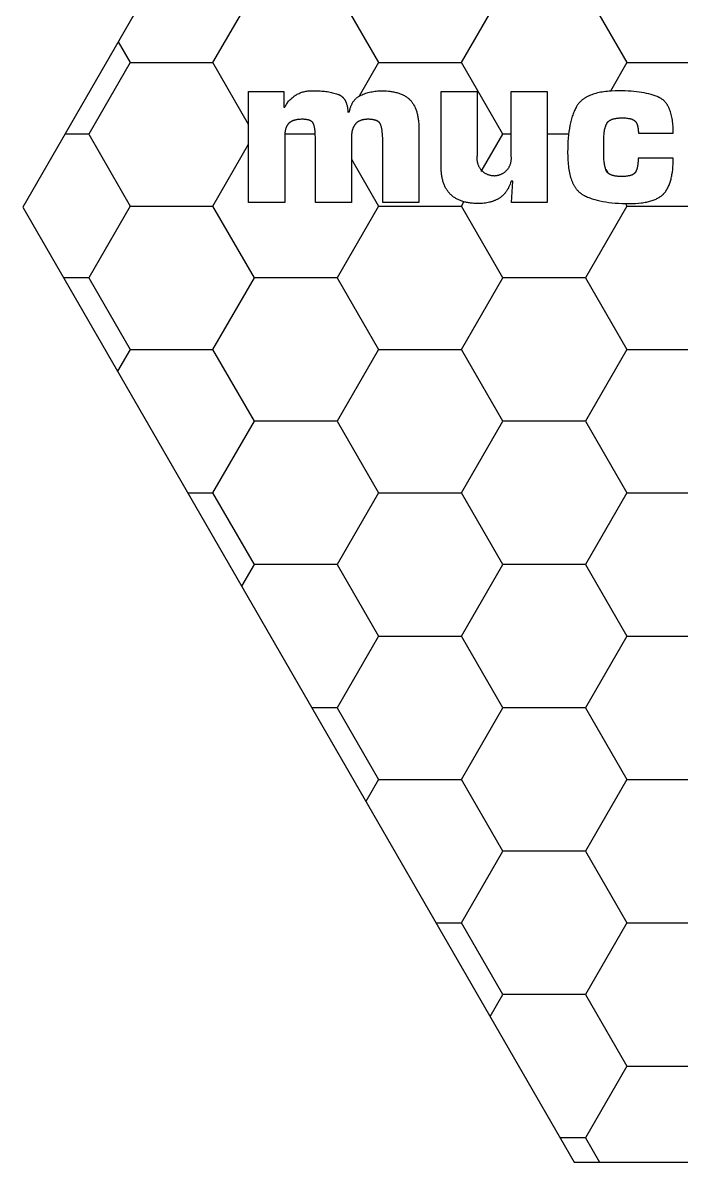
# Model space of a CAD drawing. Header units: millimetres. Extents: x 0 to 80, y 0 to 69.3.
# Drawn here: x 0 to 23.88, y 0 to 41.33 of the extents above; entities that cross this region are included whole.
import ezdxf

# ---------------------------------------------------------------- set-up
doc = ezdxf.new("R2010")
doc.units = ezdxf.units.MM
doc.header["$MEASUREMENT"] = 0
for name, color, linetype in [('CUT_PERIMETER', 1, 'CONTINUOUS'), ('HEX_BACKGROUND', 3, 'CONTINUOUS'), ('TEXT', 5, 'CONTINUOUS')]:
    doc.layers.add(name, color=color, linetype=linetype)

msp = doc.modelspace()

# ---------------------------------------------------------------- linework, layer by layer
at = {"layer": 'CUT_PERIMETER'}
for p, q in [((20, 69.282), (0, 34.641)), ((0, 34.641), (20, 0)), ((20, 0), (60, 0))]:
    msp.add_line(p, q, dxfattribs=at)
at = {"layer": 'HEX_BACKGROUND'}
for p, q in [((6.896, 39.88), (8.397, 42.48)), ((11.399, 42.48), (12.9, 39.88)), ((15.903, 39.88), (17.404, 42.48)), ((20.406, 42.48), (21.907, 39.88)), ((3.459, 40.632), (3.894, 39.88)), ((3.894, 39.88), (2.393, 37.28)), ((3.894, 39.88), (6.896, 39.88)), ((8.19, 37.638), (6.896, 39.88)), ((12.9, 39.88), (12.2, 38.667)), ((12.9, 39.88), (15.903, 39.88)), ((17.404, 37.28), (15.903, 39.88)), ((21.907, 39.88), (21.311, 38.847)), ((21.907, 39.88), (24.164, 39.88)), ((2.393, 37.28), (1.523, 37.28)), ((2.393, 37.28), (3.894, 34.68)), ((10.607, 37.28), (9.502, 37.28)), ((16.622, 35.926), (17.404, 37.28)), ((17.709, 37.28), (17.404, 37.28)), ((19.791, 37.28), (19.017, 37.28)), ((6.896, 34.68), (8.19, 36.921)), ((11.917, 36.383), (12.9, 34.68)), ((21.139, 36.01), (21.212, 35.883)), ((15.903, 34.68), (15.992, 34.834)), ((21.854, 34.771), (21.907, 34.68)), ((3.894, 34.68), (2.393, 32.08)), ((3.894, 34.68), (6.896, 34.68)), ((8.397, 32.08), (6.896, 34.68)), ((12.9, 34.68), (11.399, 32.08)), ((12.9, 34.68), (15.903, 34.68)), ((17.404, 32.08), (15.903, 34.68)), ((21.907, 34.68), (20.406, 32.08)), ((21.907, 34.68), (24.909, 34.68)), ((2.393, 32.08), (1.479, 32.08)), ((2.393, 32.08), (3.894, 29.48)), ((6.896, 29.48), (8.397, 32.08)), ((11.399, 32.08), (8.397, 32.08)), ((11.399, 32.08), (12.9, 29.48)), ((15.903, 29.48), (17.404, 32.08)), ((20.406, 32.08), (17.404, 32.08)), ((20.406, 32.08), (21.907, 29.48)), ((3.894, 29.48), (3.437, 28.688)), ((3.894, 29.48), (6.896, 29.48)), ((8.397, 26.88), (6.896, 29.48)), ((12.9, 29.48), (11.399, 26.88)), ((12.9, 29.48), (15.903, 29.48)), ((17.404, 26.88), (15.903, 29.48)), ((21.907, 29.48), (20.406, 26.88)), ((21.907, 29.48), (24.909, 29.48)), ((6.896, 24.28), (8.397, 26.88)), ((11.399, 26.88), (8.397, 26.88)), ((11.399, 26.88), (12.9, 24.28)), ((15.903, 24.28), (17.404, 26.88)), ((20.406, 26.88), (17.404, 26.88)), ((20.406, 26.88), (21.907, 24.28)), ((5.982, 24.28), (6.896, 24.28)), ((8.397, 21.68), (6.896, 24.28)), ((12.9, 24.28), (11.399, 21.68)), ((12.9, 24.28), (15.903, 24.28)), ((17.404, 21.68), (15.903, 24.28)), ((21.907, 24.28), (20.406, 21.68)), ((21.907, 24.28), (24.909, 24.28)), ((7.94, 20.888), (8.397, 21.68)), ((11.399, 21.68), (8.397, 21.68)), ((11.399, 21.68), (12.9, 19.08)), ((15.903, 19.08), (17.404, 21.68)), ((20.406, 21.68), (17.404, 21.68)), ((20.406, 21.68), (21.907, 19.08)), ((12.9, 19.08), (11.399, 16.48)), ((12.9, 19.08), (15.903, 19.08)), ((17.404, 16.48), (15.903, 19.08)), ((21.907, 19.08), (20.406, 16.48)), ((21.907, 19.08), (24.909, 19.08)), ((11.399, 16.48), (10.485, 16.48)), ((11.399, 16.48), (12.9, 13.88)), ((15.903, 13.88), (17.404, 16.48)), ((20.406, 16.48), (17.404, 16.48)), ((20.406, 16.48), (21.907, 13.88)), ((12.9, 13.88), (12.443, 13.088)), ((12.9, 13.88), (15.903, 13.88)), ((17.404, 11.28), (15.903, 13.88)), ((21.907, 13.88), (20.406, 11.28)), ((21.907, 13.88), (24.909, 13.88)), ((15.903, 8.68), (17.404, 11.28)), ((20.406, 11.28), (17.404, 11.28)), ((20.406, 11.28), (21.907, 8.68)), ((14.989, 8.68), (15.903, 8.68)), ((17.404, 6.08), (15.903, 8.68)), ((21.907, 8.68), (20.406, 6.08)), ((21.907, 8.68), (24.909, 8.68)), ((16.947, 5.288), (17.404, 6.08)), ((20.406, 6.08), (17.404, 6.08)), ((20.406, 6.08), (21.907, 3.48)), ((21.907, 3.48), (20.406, 0.88)), ((21.907, 3.48), (24.909, 3.48)), ((20.406, 0.88), (19.492, 0.88)), ((20.406, 0.88), (20.914, 0))]:
    msp.add_line(p, q, dxfattribs=at)
at = {"layer": 'TEXT'}
for p, q in [((10.265, 38.842), (10.302, 38.848)), ((10.302, 38.848), (10.338, 38.853)), ((10.338, 38.853), (10.375, 38.857)), ((10.375, 38.857), (10.412, 38.859)), ((10.412, 38.859), (10.449, 38.86)), ((10.449, 38.86), (10.486, 38.859)), ((10.486, 38.859), (10.523, 38.858)), ((10.523, 38.858), (10.574, 38.858)), ((10.574, 38.858), (10.626, 38.858)), ((10.626, 38.858), (10.68, 38.857)), ((10.68, 38.857), (10.734, 38.856)), ((10.734, 38.856), (10.787, 38.854)), ((10.787, 38.854), (10.84, 38.85)), ((10.84, 38.85), (10.892, 38.846)), ((10.892, 38.846), (10.943, 38.841)), ((12.763, 38.842), (12.811, 38.848)), ((12.811, 38.848), (12.86, 38.852)), ((12.86, 38.852), (12.91, 38.855)), ((12.91, 38.855), (12.96, 38.857)), ((12.96, 38.857), (13.01, 38.858)), ((13.01, 38.858), (13.099, 38.856)), ((13.099, 38.856), (13.184, 38.853)), ((13.184, 38.853), (13.267, 38.846)), ((13.267, 38.846), (13.307, 38.842)), ((21.335, 38.849), (21.267, 38.844)), ((21.477, 38.856), (21.335, 38.849)), ((21.625, 38.858), (21.477, 38.856)), ((21.849, 38.854), (21.625, 38.858)), ((21.956, 38.849), (21.849, 38.854)), ((22.06, 38.843), (21.956, 38.849)), ((8.19, 38.832), (9.464, 38.832)), ((8.19, 34.813), (8.19, 38.832)), ((9.464, 38.832), (9.464, 38.264)), ((9.594, 38.421), (9.616, 38.451)), ((9.616, 38.451), (9.64, 38.479)), ((9.64, 38.479), (9.664, 38.507)), ((9.664, 38.507), (9.689, 38.534)), ((9.689, 38.534), (9.715, 38.56)), ((9.715, 38.56), (9.742, 38.585)), ((9.742, 38.585), (9.77, 38.609)), ((9.77, 38.609), (9.799, 38.633)), ((9.799, 38.633), (9.828, 38.655)), ((9.828, 38.655), (9.858, 38.676)), ((9.858, 38.676), (9.889, 38.696)), ((9.889, 38.696), (9.921, 38.715)), ((9.921, 38.715), (9.953, 38.733)), ((9.953, 38.733), (9.986, 38.75)), ((9.986, 38.75), (10.019, 38.766)), ((10.019, 38.766), (10.053, 38.78)), ((10.053, 38.78), (10.088, 38.794)), ((10.088, 38.794), (10.122, 38.806)), ((10.122, 38.806), (10.158, 38.817)), ((10.158, 38.817), (10.193, 38.826)), ((10.193, 38.826), (10.229, 38.835)), ((10.229, 38.835), (10.265, 38.842)), ((10.943, 38.841), (10.993, 38.835)), ((10.993, 38.835), (11.043, 38.828)), ((11.043, 38.828), (11.092, 38.82)), ((11.092, 38.82), (11.141, 38.811)), ((11.141, 38.811), (11.189, 38.801)), ((11.189, 38.801), (11.236, 38.79)), ((11.236, 38.79), (11.282, 38.778)), ((11.282, 38.778), (11.328, 38.766)), ((11.328, 38.766), (11.373, 38.752)), ((11.373, 38.752), (11.418, 38.737)), ((11.418, 38.737), (11.429, 38.733)), ((11.429, 38.733), (11.439, 38.729)), ((11.439, 38.729), (11.45, 38.725)), ((11.45, 38.725), (11.46, 38.721)), ((11.46, 38.721), (11.471, 38.716)), ((11.471, 38.716), (11.481, 38.711)), ((11.481, 38.711), (11.491, 38.706)), ((11.491, 38.706), (11.501, 38.701)), ((11.501, 38.701), (11.51, 38.695)), ((11.51, 38.695), (11.52, 38.69)), ((11.52, 38.69), (11.529, 38.684)), ((11.529, 38.684), (11.538, 38.678)), ((11.538, 38.678), (11.547, 38.671)), ((11.547, 38.671), (11.556, 38.665)), ((11.556, 38.665), (11.565, 38.658)), ((11.565, 38.658), (11.573, 38.651)), ((11.573, 38.651), (11.581, 38.644)), ((11.581, 38.644), (11.59, 38.637)), ((11.59, 38.637), (11.598, 38.629)), ((11.598, 38.629), (11.605, 38.622)), ((11.605, 38.622), (11.613, 38.614)), ((11.613, 38.614), (11.621, 38.606)), ((11.621, 38.606), (11.628, 38.597)), ((11.628, 38.597), (11.635, 38.589)), ((11.635, 38.589), (11.642, 38.58)), ((11.642, 38.58), (11.649, 38.571)), ((11.649, 38.571), (11.656, 38.562)), ((11.656, 38.562), (11.662, 38.553)), ((11.662, 38.553), (11.668, 38.543)), ((11.668, 38.543), (11.675, 38.534)), ((11.675, 38.534), (11.681, 38.524)), ((11.681, 38.524), (11.687, 38.514)), ((11.687, 38.514), (11.692, 38.503)), ((11.692, 38.503), (11.698, 38.493)), ((11.698, 38.493), (11.703, 38.482)), ((11.703, 38.482), (11.708, 38.471)), ((11.708, 38.471), (11.713, 38.46)), ((11.713, 38.46), (11.718, 38.449)), ((11.718, 38.449), (11.723, 38.437)), ((11.723, 38.437), (11.728, 38.425)), ((11.961, 38.428), (11.973, 38.448)), ((11.973, 38.448), (11.986, 38.467)), ((11.986, 38.467), (11.999, 38.486)), ((11.999, 38.486), (12.013, 38.504)), ((12.013, 38.504), (12.027, 38.522)), ((12.027, 38.522), (12.042, 38.539)), ((12.042, 38.539), (12.057, 38.555)), ((12.057, 38.555), (12.073, 38.571)), ((12.073, 38.571), (12.089, 38.586)), ((12.089, 38.586), (12.106, 38.601)), ((12.106, 38.601), (12.124, 38.615)), ((12.124, 38.615), (12.142, 38.629)), ((12.142, 38.629), (12.16, 38.642)), ((12.16, 38.642), (12.179, 38.654)), ((12.179, 38.654), (12.199, 38.666)), ((12.199, 38.666), (12.219, 38.678)), ((12.219, 38.678), (12.24, 38.688)), ((12.24, 38.688), (12.261, 38.699)), ((12.261, 38.699), (12.304, 38.718)), ((12.304, 38.718), (12.348, 38.736)), ((12.348, 38.736), (12.392, 38.753)), ((12.392, 38.753), (12.437, 38.768)), ((12.437, 38.768), (12.482, 38.783)), ((12.482, 38.783), (12.528, 38.796)), ((12.528, 38.796), (12.574, 38.807)), ((12.574, 38.807), (12.62, 38.818)), ((12.62, 38.818), (12.667, 38.827)), ((12.667, 38.827), (12.715, 38.835)), ((12.715, 38.835), (12.763, 38.842)), ((13.307, 38.842), (13.346, 38.837)), ((13.346, 38.837), (13.384, 38.831)), ((13.384, 38.831), (13.422, 38.825)), ((13.422, 38.825), (13.459, 38.818)), ((13.459, 38.818), (13.495, 38.811)), ((13.495, 38.811), (13.53, 38.802)), ((13.53, 38.802), (13.564, 38.794)), ((13.564, 38.794), (13.598, 38.784)), ((13.598, 38.784), (13.631, 38.774)), ((13.631, 38.774), (13.663, 38.763)), ((13.663, 38.763), (13.694, 38.752)), ((13.694, 38.752), (13.724, 38.739)), ((13.724, 38.739), (13.754, 38.727)), ((13.754, 38.727), (13.783, 38.713)), ((13.783, 38.713), (13.811, 38.699)), ((13.811, 38.699), (13.838, 38.684)), ((13.838, 38.684), (13.864, 38.669)), ((13.864, 38.669), (13.89, 38.653)), ((13.89, 38.653), (13.915, 38.636)), ((13.915, 38.636), (13.939, 38.619)), ((13.939, 38.619), (13.962, 38.601)), ((13.962, 38.601), (13.984, 38.582)), ((13.984, 38.582), (13.995, 38.573)), ((13.995, 38.573), (14.006, 38.563)), ((14.006, 38.563), (14.017, 38.553)), ((14.017, 38.553), (14.027, 38.543)), ((14.027, 38.543), (14.037, 38.533)), ((14.037, 38.533), (14.047, 38.522)), ((14.047, 38.522), (14.066, 38.501)), ((14.066, 38.501), (14.085, 38.479)), ((14.085, 38.479), (14.103, 38.456)), ((14.103, 38.456), (14.121, 38.433)), ((14.121, 38.433), (14.137, 38.408)), ((15.17, 36.104), (15.17, 38.832)), ((15.17, 38.832), (16.478, 38.832)), ((16.478, 38.832), (16.478, 36.534)), ((17.709, 36.723), (17.709, 38.832)), ((17.709, 38.832), (19.017, 38.832)), ((19.017, 38.832), (19.017, 34.813)), ((20.194, 38.441), (20.18, 38.426)), ((20.208, 38.456), (20.194, 38.441)), ((20.223, 38.471), (20.208, 38.456)), ((20.238, 38.486), (20.223, 38.471)), ((20.254, 38.5), (20.238, 38.486)), ((20.27, 38.514), (20.254, 38.5)), ((20.286, 38.527), (20.27, 38.514)), ((20.303, 38.541), (20.286, 38.527)), ((20.321, 38.554), (20.303, 38.541)), ((20.339, 38.567), (20.321, 38.554)), ((20.357, 38.579), (20.339, 38.567)), ((20.375, 38.591), (20.357, 38.579)), ((20.394, 38.603), (20.375, 38.591)), ((20.414, 38.615), (20.394, 38.603)), ((20.434, 38.626), (20.414, 38.615)), ((20.454, 38.638), (20.434, 38.626)), ((20.475, 38.648), (20.454, 38.638)), ((20.496, 38.659), (20.475, 38.648)), ((20.518, 38.669), (20.496, 38.659)), ((20.54, 38.679), (20.518, 38.669)), ((20.586, 38.699), (20.54, 38.679)), ((20.633, 38.717), (20.586, 38.699)), ((20.682, 38.734), (20.633, 38.717)), ((20.733, 38.75), (20.682, 38.734)), ((20.785, 38.765), (20.733, 38.75)), ((20.84, 38.779), (20.785, 38.765)), ((20.895, 38.791), (20.84, 38.779)), ((20.953, 38.803), (20.895, 38.791)), ((21.013, 38.813), (20.953, 38.803)), ((21.074, 38.823), (21.013, 38.813)), ((21.137, 38.831), (21.074, 38.823)), ((21.201, 38.838), (21.137, 38.831)), ((21.267, 38.844), (21.201, 38.838)), ((22.161, 38.835), (22.06, 38.843)), ((22.259, 38.824), (22.161, 38.835)), ((22.354, 38.812), (22.259, 38.824)), ((22.446, 38.799), (22.354, 38.812)), ((22.534, 38.783), (22.446, 38.799)), ((22.62, 38.765), (22.534, 38.783)), ((22.702, 38.746), (22.62, 38.765)), ((22.781, 38.725), (22.702, 38.746)), ((22.857, 38.702), (22.781, 38.725)), ((22.894, 38.689), (22.857, 38.702)), ((22.93, 38.677), (22.894, 38.689)), ((22.965, 38.663), (22.93, 38.677)), ((23, 38.65), (22.965, 38.663)), ((23.034, 38.636), (23, 38.65)), ((23.067, 38.621), (23.034, 38.636)), ((23.083, 38.613), (23.067, 38.621)), ((23.099, 38.605), (23.083, 38.613)), ((23.114, 38.597), (23.099, 38.605)), ((23.13, 38.588), (23.114, 38.597)), ((23.145, 38.579), (23.13, 38.588)), ((23.16, 38.569), (23.145, 38.579)), ((23.174, 38.559), (23.16, 38.569)), ((23.189, 38.549), (23.174, 38.559)), ((23.203, 38.538), (23.189, 38.549)), ((23.217, 38.527), (23.203, 38.538)), ((23.23, 38.515), (23.217, 38.527)), ((23.244, 38.503), (23.23, 38.515)), ((23.257, 38.491), (23.244, 38.503)), ((23.269, 38.478), (23.257, 38.491)), ((23.282, 38.465), (23.269, 38.478)), ((23.294, 38.451), (23.282, 38.465)), ((23.306, 38.437), (23.294, 38.451)), ((23.318, 38.422), (23.306, 38.437)), ((9.464, 38.264), (9.498, 38.264)), ((9.498, 38.264), (9.515, 38.297)), ((9.515, 38.297), (9.533, 38.329)), ((9.533, 38.329), (9.552, 38.36)), ((9.552, 38.36), (9.573, 38.391)), ((9.573, 38.391), (9.594, 38.421)), ((11.728, 38.425), (11.736, 38.401)), ((11.736, 38.401), (11.744, 38.376)), ((11.744, 38.376), (11.751, 38.351)), ((11.751, 38.351), (11.758, 38.324)), ((11.758, 38.324), (11.764, 38.297)), ((11.764, 38.297), (11.769, 38.269)), ((11.769, 38.269), (11.774, 38.24)), ((11.774, 38.24), (11.778, 38.21)), ((11.778, 38.21), (11.782, 38.18)), ((11.782, 38.18), (11.784, 38.148)), ((11.784, 38.148), (11.786, 38.116)), ((11.786, 38.116), (11.788, 38.083)), ((11.788, 38.083), (11.848, 38.092)), ((11.848, 38.092), (11.853, 38.119)), ((11.853, 38.119), (11.858, 38.147)), ((11.858, 38.147), (11.863, 38.173)), ((11.863, 38.173), (11.869, 38.199)), ((11.869, 38.199), (11.876, 38.225)), ((11.876, 38.225), (11.883, 38.249)), ((11.883, 38.249), (11.891, 38.274)), ((11.891, 38.274), (11.9, 38.298)), ((11.9, 38.298), (11.908, 38.321)), ((11.908, 38.321), (11.918, 38.343)), ((11.918, 38.343), (11.928, 38.365)), ((11.928, 38.365), (11.938, 38.387)), ((11.938, 38.387), (11.949, 38.408)), ((11.949, 38.408), (11.961, 38.428)), ((14.137, 38.408), (14.154, 38.384)), ((14.154, 38.384), (14.169, 38.358)), ((14.169, 38.358), (14.184, 38.332)), ((14.184, 38.332), (14.199, 38.305)), ((14.199, 38.305), (14.213, 38.277)), ((14.213, 38.277), (14.226, 38.249)), ((14.226, 38.249), (14.238, 38.22)), ((14.238, 38.22), (14.25, 38.19)), ((14.25, 38.19), (14.262, 38.159)), ((14.262, 38.159), (14.272, 38.128)), ((14.272, 38.128), (14.283, 38.096)), ((14.283, 38.096), (14.292, 38.063)), ((14.292, 38.063), (14.301, 38.03)), ((14.301, 38.03), (14.309, 37.996)), ((19.957, 38.022), (19.941, 37.979)), ((19.973, 38.064), (19.957, 38.022)), ((19.99, 38.105), (19.973, 38.064)), ((20.008, 38.145), (19.99, 38.105)), ((20.026, 38.184), (20.008, 38.145)), ((20.045, 38.221), (20.026, 38.184)), ((20.064, 38.258), (20.045, 38.221)), ((20.084, 38.294), (20.064, 38.258)), ((20.095, 38.312), (20.084, 38.294)), ((20.106, 38.329), (20.095, 38.312)), ((20.117, 38.346), (20.106, 38.329)), ((20.129, 38.362), (20.117, 38.346)), ((20.141, 38.379), (20.129, 38.362)), ((20.154, 38.395), (20.141, 38.379)), ((20.167, 38.411), (20.154, 38.395)), ((20.18, 38.426), (20.167, 38.411)), ((23.33, 38.407), (23.318, 38.422)), ((23.341, 38.392), (23.33, 38.407)), ((23.352, 38.376), (23.341, 38.392)), ((23.363, 38.36), (23.352, 38.376)), ((23.374, 38.344), (23.363, 38.36)), ((23.384, 38.327), (23.374, 38.344)), ((23.394, 38.309), (23.384, 38.327)), ((23.404, 38.292), (23.394, 38.309)), ((23.413, 38.274), (23.404, 38.292)), ((23.423, 38.255), (23.413, 38.274)), ((23.432, 38.236), (23.423, 38.255)), ((23.44, 38.217), (23.432, 38.236)), ((23.449, 38.197), (23.44, 38.217)), ((23.457, 38.177), (23.449, 38.197)), ((23.473, 38.135), (23.457, 38.177)), ((23.488, 38.092), (23.473, 38.135)), ((23.501, 38.047), (23.488, 38.092)), ((23.514, 38.001), (23.501, 38.047)), ((9.589, 37.609), (9.586, 37.603)), ((9.593, 37.616), (9.589, 37.609)), ((9.597, 37.621), (9.593, 37.616)), ((9.601, 37.627), (9.597, 37.621)), ((9.605, 37.633), (9.601, 37.627)), ((9.609, 37.638), (9.605, 37.633)), ((9.613, 37.644), (9.609, 37.638)), ((9.617, 37.649), (9.613, 37.644)), ((9.621, 37.654), (9.617, 37.649)), ((9.626, 37.659), (9.621, 37.654)), ((9.63, 37.664), (9.626, 37.659)), ((9.635, 37.669), (9.63, 37.664)), ((9.639, 37.674), (9.635, 37.669)), ((9.644, 37.678), (9.639, 37.674)), ((9.648, 37.683), (9.644, 37.678)), ((9.653, 37.687), (9.648, 37.683)), ((9.663, 37.696), (9.653, 37.687)), ((9.673, 37.704), (9.663, 37.696)), ((9.684, 37.712), (9.673, 37.704)), ((9.695, 37.72), (9.684, 37.712)), ((9.706, 37.727), (9.695, 37.72)), ((9.717, 37.734), (9.706, 37.727)), ((9.729, 37.741), (9.717, 37.734)), ((9.741, 37.748), (9.729, 37.741)), ((9.754, 37.754), (9.741, 37.748)), ((9.767, 37.76), (9.754, 37.754)), ((9.78, 37.766), (9.767, 37.76)), ((9.794, 37.771), (9.78, 37.766)), ((9.808, 37.776), (9.794, 37.771)), ((9.822, 37.781), (9.808, 37.776)), ((9.836, 37.786), (9.822, 37.781)), ((9.851, 37.791), (9.836, 37.786)), ((9.866, 37.795), (9.851, 37.791)), ((9.882, 37.799), (9.866, 37.795)), ((9.898, 37.802), (9.882, 37.799)), ((9.914, 37.806), (9.898, 37.802)), ((9.931, 37.809), (9.914, 37.806)), ((9.948, 37.812), (9.931, 37.809)), ((9.965, 37.814), (9.948, 37.812)), ((9.982, 37.816), (9.965, 37.814)), ((10.019, 37.82), (9.982, 37.816)), ((10.056, 37.823), (10.019, 37.82)), ((10.095, 37.824), (10.056, 37.823)), ((10.135, 37.825), (10.095, 37.824)), ((10.178, 37.824), (10.135, 37.825)), ((10.199, 37.823), (10.178, 37.824)), ((10.219, 37.822), (10.199, 37.823)), ((10.238, 37.821), (10.219, 37.822)), ((10.257, 37.819), (10.238, 37.821)), ((10.276, 37.816), (10.257, 37.819)), ((10.293, 37.814), (10.276, 37.816)), ((10.311, 37.811), (10.293, 37.814)), ((10.327, 37.807), (10.311, 37.811)), ((10.343, 37.804), (10.327, 37.807)), ((10.359, 37.8), (10.343, 37.804)), ((10.374, 37.795), (10.359, 37.8)), ((10.388, 37.79), (10.374, 37.795)), ((10.395, 37.788), (10.388, 37.79)), ((10.402, 37.785), (10.395, 37.788)), ((10.408, 37.783), (10.402, 37.785)), ((10.415, 37.78), (10.408, 37.783)), ((10.421, 37.777), (10.415, 37.78)), ((10.428, 37.774), (10.421, 37.777)), ((10.434, 37.771), (10.428, 37.774)), ((10.44, 37.768), (10.434, 37.771)), ((10.445, 37.765), (10.44, 37.768)), ((10.451, 37.761), (10.445, 37.765)), ((10.457, 37.758), (10.451, 37.761)), ((10.462, 37.754), (10.457, 37.758)), ((10.467, 37.751), (10.462, 37.754)), ((10.472, 37.747), (10.467, 37.751)), ((10.477, 37.743), (10.472, 37.747)), ((10.482, 37.74), (10.477, 37.743)), ((10.487, 37.736), (10.482, 37.74)), ((10.491, 37.732), (10.487, 37.736)), ((10.496, 37.728), (10.491, 37.732)), ((10.5, 37.723), (10.496, 37.728)), ((10.504, 37.719), (10.5, 37.723)), ((10.508, 37.715), (10.504, 37.719)), ((10.512, 37.71), (10.508, 37.715)), ((10.515, 37.706), (10.512, 37.71)), ((10.519, 37.701), (10.515, 37.706)), ((10.522, 37.696), (10.519, 37.701)), ((10.526, 37.692), (10.522, 37.696)), ((10.529, 37.687), (10.526, 37.692)), ((10.532, 37.682), (10.529, 37.687)), ((10.534, 37.677), (10.532, 37.682)), ((10.537, 37.671), (10.534, 37.677)), ((10.54, 37.666), (10.537, 37.671)), ((10.542, 37.661), (10.54, 37.666)), ((10.544, 37.655), (10.542, 37.661)), ((10.546, 37.65), (10.544, 37.655)), ((10.548, 37.644), (10.546, 37.65)), ((10.556, 37.621), (10.548, 37.644)), ((10.562, 37.597), (10.556, 37.621)), ((12.033, 37.614), (12.026, 37.602)), ((12.042, 37.626), (12.033, 37.614)), ((12.05, 37.637), (12.042, 37.626)), ((12.059, 37.649), (12.05, 37.637)), ((12.068, 37.659), (12.059, 37.649)), ((12.077, 37.67), (12.068, 37.659)), ((12.087, 37.68), (12.077, 37.67)), ((12.097, 37.69), (12.087, 37.68)), ((12.107, 37.699), (12.097, 37.69)), ((12.118, 37.709), (12.107, 37.699)), ((12.129, 37.717), (12.118, 37.709)), ((12.141, 37.726), (12.129, 37.717)), ((12.153, 37.734), (12.141, 37.726)), ((12.165, 37.742), (12.153, 37.734)), ((12.177, 37.749), (12.165, 37.742)), ((12.19, 37.756), (12.177, 37.749)), ((12.203, 37.763), (12.19, 37.756)), ((12.217, 37.769), (12.203, 37.763)), ((12.231, 37.775), (12.217, 37.769)), ((12.245, 37.781), (12.231, 37.775)), ((12.259, 37.786), (12.245, 37.781)), ((12.274, 37.791), (12.259, 37.786)), ((12.29, 37.796), (12.274, 37.791)), ((12.305, 37.8), (12.29, 37.796)), ((12.321, 37.804), (12.305, 37.8)), ((12.337, 37.808), (12.321, 37.804)), ((12.354, 37.811), (12.337, 37.808)), ((12.371, 37.814), (12.354, 37.811)), ((12.388, 37.817), (12.371, 37.814)), ((12.406, 37.819), (12.388, 37.817)), ((12.424, 37.821), (12.406, 37.819)), ((12.442, 37.822), (12.424, 37.821)), ((12.461, 37.823), (12.442, 37.822)), ((12.48, 37.824), (12.461, 37.823)), ((12.5, 37.825), (12.48, 37.824)), ((12.519, 37.825), (12.5, 37.825)), ((12.544, 37.825), (12.519, 37.825)), ((12.568, 37.824), (12.544, 37.825)), ((12.592, 37.823), (12.568, 37.824)), ((12.615, 37.822), (12.592, 37.823)), ((12.637, 37.82), (12.615, 37.822)), ((12.659, 37.817), (12.637, 37.82)), ((12.68, 37.814), (12.659, 37.817)), ((12.7, 37.811), (12.68, 37.814)), ((12.72, 37.808), (12.7, 37.811)), ((12.739, 37.804), (12.72, 37.808)), ((12.757, 37.799), (12.739, 37.804)), ((12.775, 37.794), (12.757, 37.799)), ((12.792, 37.789), (12.775, 37.794)), ((12.8, 37.786), (12.792, 37.789)), ((12.808, 37.783), (12.8, 37.786)), ((12.816, 37.78), (12.808, 37.783)), ((12.824, 37.777), (12.816, 37.78)), ((12.831, 37.773), (12.824, 37.777)), ((12.839, 37.77), (12.831, 37.773)), ((12.846, 37.767), (12.839, 37.77)), ((12.853, 37.763), (12.846, 37.767)), ((12.86, 37.759), (12.853, 37.763)), ((12.867, 37.756), (12.86, 37.759)), ((12.873, 37.752), (12.867, 37.756)), ((12.88, 37.748), (12.873, 37.752)), ((12.886, 37.743), (12.88, 37.748)), ((12.892, 37.739), (12.886, 37.743)), ((12.898, 37.735), (12.892, 37.739)), ((12.904, 37.73), (12.898, 37.735)), ((12.909, 37.726), (12.904, 37.73)), ((12.915, 37.721), (12.909, 37.726)), ((12.92, 37.716), (12.915, 37.721)), ((12.925, 37.712), (12.92, 37.716)), ((12.93, 37.707), (12.925, 37.712)), ((12.935, 37.702), (12.93, 37.707)), ((12.939, 37.696), (12.935, 37.702)), ((12.944, 37.691), (12.939, 37.696)), ((12.948, 37.686), (12.944, 37.691)), ((12.952, 37.68), (12.948, 37.686)), ((12.956, 37.674), (12.952, 37.68)), ((12.96, 37.669), (12.956, 37.674)), ((12.963, 37.663), (12.96, 37.669)), ((12.967, 37.657), (12.963, 37.663)), ((12.97, 37.651), (12.967, 37.657)), ((12.973, 37.645), (12.97, 37.651)), ((12.976, 37.638), (12.973, 37.645)), ((12.979, 37.632), (12.976, 37.638)), ((12.982, 37.626), (12.979, 37.632)), ((12.984, 37.619), (12.982, 37.626)), ((12.986, 37.612), (12.984, 37.619)), ((12.988, 37.606), (12.986, 37.612)), ((14.309, 37.996), (14.317, 37.961)), ((14.317, 37.961), (14.324, 37.926)), ((14.324, 37.926), (14.33, 37.89)), ((14.33, 37.89), (14.336, 37.853)), ((14.336, 37.853), (14.341, 37.815)), ((14.341, 37.815), (14.346, 37.777)), ((14.346, 37.777), (14.35, 37.738)), ((14.35, 37.738), (14.356, 37.658)), ((14.356, 37.658), (14.36, 37.575)), ((19.861, 37.698), (19.839, 37.596)), ((19.885, 37.796), (19.861, 37.698)), ((19.898, 37.843), (19.885, 37.796)), ((19.912, 37.889), (19.898, 37.843)), ((19.926, 37.934), (19.912, 37.889)), ((19.941, 37.979), (19.926, 37.934)), ((21.142, 37.594), (21.148, 37.609)), ((21.148, 37.609), (21.154, 37.624)), ((21.154, 37.624), (21.16, 37.639)), ((21.16, 37.639), (21.167, 37.652)), ((21.167, 37.652), (21.173, 37.666)), ((21.173, 37.666), (21.177, 37.672)), ((21.177, 37.672), (21.18, 37.679)), ((21.18, 37.679), (21.184, 37.685)), ((21.184, 37.685), (21.188, 37.691)), ((21.188, 37.691), (21.192, 37.697)), ((21.192, 37.697), (21.196, 37.703)), ((21.196, 37.703), (21.201, 37.709)), ((21.201, 37.709), (21.205, 37.715)), ((21.205, 37.715), (21.21, 37.721)), ((21.21, 37.721), (21.215, 37.727)), ((21.215, 37.727), (21.22, 37.732)), ((21.22, 37.732), (21.226, 37.737)), ((21.226, 37.737), (21.231, 37.743)), ((21.231, 37.743), (21.237, 37.748)), ((21.237, 37.748), (21.243, 37.753)), ((21.243, 37.753), (21.249, 37.758)), ((21.249, 37.758), (21.255, 37.763)), ((21.255, 37.763), (21.261, 37.768)), ((21.261, 37.768), (21.268, 37.772)), ((21.268, 37.772), (21.274, 37.777)), ((21.274, 37.777), (21.281, 37.781)), ((21.281, 37.781), (21.288, 37.786)), ((21.288, 37.786), (21.295, 37.79)), ((21.295, 37.79), (21.303, 37.794)), ((21.303, 37.794), (21.31, 37.798)), ((21.31, 37.798), (21.318, 37.802)), ((21.318, 37.802), (21.326, 37.806)), ((21.326, 37.806), (21.334, 37.81)), ((21.334, 37.81), (21.342, 37.814)), ((21.342, 37.814), (21.351, 37.817)), ((21.351, 37.817), (21.368, 37.824)), ((21.368, 37.824), (21.386, 37.83)), ((21.386, 37.83), (21.404, 37.836)), ((21.404, 37.836), (21.424, 37.842)), ((21.424, 37.842), (21.444, 37.847)), ((21.444, 37.847), (21.464, 37.852)), ((21.464, 37.852), (21.486, 37.856)), ((21.486, 37.856), (21.508, 37.86)), ((21.508, 37.86), (21.531, 37.863)), ((21.531, 37.863), (21.554, 37.867)), ((21.554, 37.867), (21.578, 37.869)), ((21.578, 37.869), (21.603, 37.871)), ((21.603, 37.871), (21.628, 37.873)), ((21.628, 37.873), (21.681, 37.876)), ((21.681, 37.876), (21.737, 37.877)), ((21.737, 37.877), (21.779, 37.876)), ((21.779, 37.876), (21.819, 37.875)), ((21.819, 37.875), (21.858, 37.873)), ((21.858, 37.873), (21.895, 37.869)), ((21.895, 37.869), (21.93, 37.865)), ((21.93, 37.865), (21.964, 37.86)), ((21.964, 37.86), (21.98, 37.857)), ((21.98, 37.857), (21.995, 37.854)), ((21.995, 37.854), (22.01, 37.851)), ((22.01, 37.851), (22.025, 37.848)), ((22.025, 37.848), (22.04, 37.844)), ((22.04, 37.844), (22.053, 37.84)), ((22.053, 37.84), (22.067, 37.836)), ((22.067, 37.836), (22.08, 37.831)), ((22.08, 37.831), (22.092, 37.827)), ((22.092, 37.827), (22.104, 37.822)), ((22.104, 37.822), (22.116, 37.817)), ((22.116, 37.817), (22.127, 37.811)), ((22.127, 37.811), (22.138, 37.806)), ((22.138, 37.806), (22.149, 37.8)), ((22.149, 37.8), (22.154, 37.797)), ((22.154, 37.797), (22.159, 37.794)), ((22.159, 37.794), (22.163, 37.791)), ((22.163, 37.791), (22.168, 37.788)), ((22.168, 37.788), (22.173, 37.784)), ((22.173, 37.784), (22.177, 37.781)), ((22.177, 37.781), (22.181, 37.778)), ((22.181, 37.778), (22.186, 37.775)), ((22.186, 37.775), (22.19, 37.771)), ((22.19, 37.771), (22.194, 37.768)), ((22.194, 37.768), (22.198, 37.764)), ((22.198, 37.764), (22.202, 37.76)), ((22.202, 37.76), (22.205, 37.757)), ((22.205, 37.757), (22.209, 37.753)), ((22.209, 37.753), (22.213, 37.749)), ((22.213, 37.749), (22.216, 37.745)), ((22.216, 37.745), (22.22, 37.741)), ((22.22, 37.741), (22.223, 37.737)), ((22.223, 37.737), (22.227, 37.733)), ((22.227, 37.733), (22.23, 37.728)), ((22.23, 37.728), (22.233, 37.724)), ((22.233, 37.724), (22.236, 37.719)), ((22.236, 37.719), (22.239, 37.715)), ((22.239, 37.715), (22.243, 37.71)), ((22.243, 37.71), (22.246, 37.705)), ((22.246, 37.705), (22.249, 37.7)), ((22.249, 37.7), (22.254, 37.69)), ((22.254, 37.69), (22.26, 37.679)), ((22.26, 37.679), (22.265, 37.668)), ((22.265, 37.668), (22.27, 37.657)), ((22.27, 37.657), (22.275, 37.645)), ((22.275, 37.645), (22.28, 37.633)), ((22.28, 37.633), (22.284, 37.62)), ((22.284, 37.62), (22.288, 37.607)), ((22.288, 37.607), (22.292, 37.594)), ((23.526, 37.953), (23.514, 38.001)), ((23.536, 37.903), (23.526, 37.953)), ((23.546, 37.852), (23.536, 37.903)), ((23.555, 37.799), (23.546, 37.852)), ((23.562, 37.744), (23.555, 37.799)), ((23.569, 37.688), (23.562, 37.744)), ((23.575, 37.63), (23.569, 37.688)), ((23.579, 37.571), (23.575, 37.63)), ((9.499, 37.217), (9.498, 37.171)), ((9.501, 37.262), (9.499, 37.217)), ((9.504, 37.304), (9.501, 37.262)), ((9.508, 37.345), (9.504, 37.304)), ((9.511, 37.365), (9.508, 37.345)), ((9.513, 37.384), (9.511, 37.365)), ((9.517, 37.403), (9.513, 37.384)), ((9.52, 37.421), (9.517, 37.403)), ((9.524, 37.439), (9.52, 37.421)), ((9.528, 37.456), (9.524, 37.439)), ((9.532, 37.473), (9.528, 37.456)), ((9.537, 37.489), (9.532, 37.473)), ((9.542, 37.505), (9.537, 37.489)), ((9.547, 37.521), (9.542, 37.505)), ((9.553, 37.536), (9.547, 37.521)), ((9.559, 37.55), (9.553, 37.536)), ((9.565, 37.564), (9.559, 37.55)), ((9.572, 37.578), (9.565, 37.564)), ((9.578, 37.591), (9.572, 37.578)), ((9.586, 37.603), (9.578, 37.591)), ((10.569, 37.573), (10.562, 37.597)), ((10.575, 37.547), (10.569, 37.573)), ((10.58, 37.521), (10.575, 37.547)), ((10.585, 37.494), (10.58, 37.521)), ((10.59, 37.466), (10.585, 37.494)), ((10.594, 37.438), (10.59, 37.466)), ((10.597, 37.408), (10.594, 37.438)), ((10.6, 37.378), (10.597, 37.408)), ((10.605, 37.315), (10.6, 37.378)), ((10.608, 37.249), (10.605, 37.315)), ((10.609, 37.179), (10.608, 37.249)), ((11.919, 37.244), (11.917, 37.208)), ((11.917, 37.208), (11.917, 37.171)), ((11.922, 37.279), (11.919, 37.244)), ((11.924, 37.297), (11.922, 37.279)), ((11.926, 37.314), (11.924, 37.297)), ((11.928, 37.33), (11.926, 37.314)), ((11.931, 37.347), (11.928, 37.33)), ((11.934, 37.363), (11.931, 37.347)), ((11.937, 37.379), (11.934, 37.363)), ((11.94, 37.395), (11.937, 37.379)), ((11.944, 37.411), (11.94, 37.395)), ((11.948, 37.426), (11.944, 37.411)), ((11.952, 37.441), (11.948, 37.426)), ((11.957, 37.456), (11.952, 37.441)), ((11.962, 37.47), (11.957, 37.456)), ((11.967, 37.485), (11.962, 37.47)), ((11.972, 37.499), (11.967, 37.485)), ((11.978, 37.513), (11.972, 37.499)), ((11.984, 37.526), (11.978, 37.513)), ((11.99, 37.539), (11.984, 37.526)), ((11.997, 37.553), (11.99, 37.539)), ((12.003, 37.565), (11.997, 37.553)), ((12.011, 37.578), (12.003, 37.565)), ((12.018, 37.59), (12.011, 37.578)), ((12.026, 37.602), (12.018, 37.59)), ((12.996, 37.578), (12.988, 37.606)), ((13.003, 37.549), (12.996, 37.578)), ((13.01, 37.52), (13.003, 37.549)), ((13.017, 37.49), (13.01, 37.52)), ((13.022, 37.459), (13.017, 37.49)), ((13.028, 37.427), (13.022, 37.459)), ((13.032, 37.395), (13.028, 37.427)), ((13.037, 37.361), (13.032, 37.395)), ((13.044, 37.293), (13.037, 37.361)), ((13.049, 37.221), (13.044, 37.293)), ((13.052, 37.146), (13.049, 37.221)), ((14.36, 37.575), (14.361, 37.489)), ((14.361, 37.489), (14.361, 34.813)), ((19.789, 37.265), (19.778, 37.146)), ((19.803, 37.379), (19.789, 37.265)), ((19.82, 37.49), (19.803, 37.379)), ((19.839, 37.596), (19.82, 37.49)), ((21.069, 37.173), (21.072, 37.221)), ((21.072, 37.221), (21.076, 37.268)), ((21.076, 37.268), (21.081, 37.313)), ((21.081, 37.313), (21.086, 37.356)), ((21.086, 37.356), (21.092, 37.398)), ((21.092, 37.398), (21.1, 37.438)), ((21.1, 37.438), (21.108, 37.476)), ((21.108, 37.476), (21.116, 37.512)), ((21.116, 37.512), (21.121, 37.529)), ((21.121, 37.529), (21.126, 37.546)), ((21.126, 37.546), (21.131, 37.563)), ((21.131, 37.563), (21.137, 37.579)), ((21.137, 37.579), (21.142, 37.594)), ((22.292, 37.594), (22.296, 37.58)), ((22.296, 37.58), (22.299, 37.566)), ((22.299, 37.566), (22.302, 37.551)), ((22.302, 37.551), (22.305, 37.536)), ((22.305, 37.536), (22.308, 37.521)), ((22.308, 37.521), (22.31, 37.505)), ((22.31, 37.505), (22.315, 37.472)), ((22.315, 37.472), (22.318, 37.438)), ((22.318, 37.438), (22.32, 37.402)), ((22.32, 37.402), (22.322, 37.365)), ((22.322, 37.365), (22.322, 37.326)), ((22.322, 37.326), (23.587, 37.317)), ((23.583, 37.51), (23.579, 37.571)), ((23.585, 37.447), (23.583, 37.51)), ((23.587, 37.317), (23.585, 37.447)), ((9.498, 37.171), (9.498, 34.813)), ((10.609, 34.813), (10.609, 37.179)), ((11.917, 37.171), (11.917, 34.813)), ((13.053, 37.068), (13.052, 37.146)), ((13.053, 34.813), (13.053, 37.068)), ((19.762, 36.896), (19.759, 36.764)), ((19.769, 37.023), (19.762, 36.896)), ((19.778, 37.146), (19.769, 37.023)), ((21.066, 37.016), (21.067, 37.122)), ((21.066, 36.586), (21.066, 37.016)), ((21.067, 37.122), (21.069, 37.173)), ((16.466, 36.448), (16.465, 36.426)), ((16.465, 36.426), (16.465, 36.404)), ((16.465, 36.404), (16.466, 36.383)), ((16.468, 36.47), (16.466, 36.448)), ((16.466, 36.383), (16.467, 36.361)), ((16.471, 36.491), (16.468, 36.47)), ((16.474, 36.513), (16.471, 36.491)), ((16.478, 36.534), (16.474, 36.513)), ((17.709, 36.508), (17.709, 36.723)), ((17.712, 36.487), (17.709, 36.508)), ((17.715, 36.465), (17.712, 36.487)), ((17.716, 36.443), (17.715, 36.465)), ((17.715, 36.356), (17.717, 36.378)), ((17.717, 36.422), (17.716, 36.443)), ((17.717, 36.4), (17.717, 36.422)), ((17.717, 36.378), (17.717, 36.4)), ((19.759, 36.764), (19.757, 36.629)), ((19.757, 36.629), (19.76, 36.476)), ((19.76, 36.476), (19.766, 36.331)), ((21.067, 36.487), (21.066, 36.586)), ((21.071, 36.395), (21.067, 36.487)), ((21.074, 36.351), (21.071, 36.395)), ((22.314, 36.405), (22.313, 36.362)), ((22.314, 36.414), (22.314, 36.405)), ((23.587, 36.414), (22.314, 36.414)), ((23.586, 36.305), (23.587, 36.414)), ((15.171, 36.021), (15.17, 36.104)), ((15.175, 35.941), (15.171, 36.021)), ((16.467, 36.361), (16.469, 36.339)), ((16.469, 36.339), (16.471, 36.318)), ((16.471, 36.318), (16.475, 36.296)), ((16.475, 36.296), (16.479, 36.275)), ((16.479, 36.275), (16.484, 36.254)), ((16.484, 36.254), (16.49, 36.233)), ((16.49, 36.233), (16.496, 36.212)), ((16.496, 36.212), (16.503, 36.191)), ((16.503, 36.191), (16.511, 36.171)), ((16.511, 36.171), (16.52, 36.151)), ((16.52, 36.151), (16.529, 36.131)), ((16.529, 36.131), (16.539, 36.112)), ((16.539, 36.112), (16.549, 36.093)), ((16.549, 36.093), (16.561, 36.074)), ((16.561, 36.074), (16.572, 36.056)), ((16.572, 36.056), (16.585, 36.038)), ((16.585, 36.038), (16.598, 36.021)), ((16.598, 36.021), (16.612, 36.004)), ((16.612, 36.004), (16.626, 35.987)), ((16.626, 35.987), (16.641, 35.971)), ((16.641, 35.971), (16.656, 35.956)), ((16.656, 35.956), (16.672, 35.941)), ((17.523, 35.953), (17.539, 35.968)), ((17.539, 35.968), (17.554, 35.984)), ((17.554, 35.984), (17.568, 36)), ((17.568, 36), (17.582, 36.017)), ((17.582, 36.017), (17.595, 36.034)), ((17.595, 36.034), (17.608, 36.052)), ((17.608, 36.052), (17.62, 36.07)), ((17.62, 36.07), (17.631, 36.089)), ((17.631, 36.089), (17.642, 36.108)), ((17.642, 36.108), (17.652, 36.127)), ((17.652, 36.127), (17.661, 36.147)), ((17.661, 36.147), (17.67, 36.167)), ((17.67, 36.167), (17.678, 36.187)), ((17.678, 36.187), (17.685, 36.207)), ((17.685, 36.207), (17.692, 36.228)), ((17.692, 36.228), (17.697, 36.249)), ((17.697, 36.249), (17.702, 36.27)), ((17.702, 36.27), (17.707, 36.292)), ((17.707, 36.292), (17.71, 36.313)), ((17.71, 36.313), (17.713, 36.335)), ((17.713, 36.335), (17.715, 36.356)), ((19.766, 36.331), (19.771, 36.262)), ((19.771, 36.262), (19.777, 36.194)), ((19.777, 36.194), (19.785, 36.128)), ((19.785, 36.128), (19.793, 36.064)), ((19.793, 36.064), (19.803, 36.001)), ((19.803, 36.001), (19.813, 35.941)), ((21.078, 36.309), (21.074, 36.351)), ((21.083, 36.268), (21.078, 36.309)), ((21.088, 36.228), (21.083, 36.268)), ((21.094, 36.19), (21.088, 36.228)), ((21.101, 36.154), (21.094, 36.19)), ((21.108, 36.119), (21.101, 36.154)), ((21.116, 36.085), (21.108, 36.119)), ((21.125, 36.053), (21.116, 36.085)), ((21.135, 36.023), (21.125, 36.053)), ((21.14, 36.008), (21.135, 36.023)), ((21.145, 35.994), (21.14, 36.008)), ((21.15, 35.98), (21.145, 35.994)), ((21.156, 35.966), (21.15, 35.98)), ((21.159, 35.959), (21.156, 35.966)), ((21.162, 35.953), (21.159, 35.959)), ((22.243, 35.953), (22.238, 35.942)), ((22.248, 35.965), (22.243, 35.953)), ((22.253, 35.977), (22.248, 35.965)), ((22.258, 35.989), (22.253, 35.977)), ((22.262, 36.002), (22.258, 35.989)), ((22.267, 36.015), (22.262, 36.002)), ((22.271, 36.029), (22.267, 36.015)), ((22.275, 36.043), (22.271, 36.029)), ((22.279, 36.057), (22.275, 36.043)), ((22.282, 36.072), (22.279, 36.057)), ((22.289, 36.103), (22.282, 36.072)), ((22.295, 36.135), (22.289, 36.103)), ((22.3, 36.169), (22.295, 36.135)), ((22.304, 36.204), (22.3, 36.169)), ((22.307, 36.241), (22.304, 36.204)), ((22.31, 36.28), (22.307, 36.241)), ((22.312, 36.32), (22.31, 36.28)), ((22.313, 36.362), (22.312, 36.32)), ((23.555, 35.909), (23.567, 36.002)), ((23.567, 36.002), (23.576, 36.099)), ((23.576, 36.099), (23.582, 36.2)), ((23.582, 36.2), (23.586, 36.305)), ((15.178, 35.902), (15.175, 35.941)), ((15.182, 35.864), (15.178, 35.902)), ((15.186, 35.826), (15.182, 35.864)), ((15.191, 35.789), (15.186, 35.826)), ((15.197, 35.753), (15.191, 35.789)), ((15.203, 35.717), (15.197, 35.753)), ((15.21, 35.682), (15.203, 35.717)), ((15.218, 35.648), (15.21, 35.682)), ((15.226, 35.614), (15.218, 35.648)), ((15.235, 35.581), (15.226, 35.614)), ((15.245, 35.549), (15.235, 35.581)), ((15.255, 35.517), (15.245, 35.549)), ((16.672, 35.941), (16.688, 35.927)), ((16.688, 35.927), (16.705, 35.913)), ((16.705, 35.913), (16.723, 35.9)), ((16.723, 35.9), (16.741, 35.888)), ((16.741, 35.888), (16.759, 35.876)), ((16.759, 35.876), (16.777, 35.864)), ((16.777, 35.864), (16.796, 35.854)), ((16.796, 35.854), (16.816, 35.844)), ((16.816, 35.844), (16.836, 35.835)), ((16.836, 35.835), (16.856, 35.826)), ((16.856, 35.826), (16.876, 35.818)), ((16.876, 35.818), (16.896, 35.811)), ((16.896, 35.811), (16.917, 35.805)), ((16.917, 35.805), (16.938, 35.799)), ((16.938, 35.799), (16.959, 35.794)), ((16.959, 35.794), (16.981, 35.79)), ((16.981, 35.79), (17.002, 35.787)), ((17.002, 35.787), (17.024, 35.784)), ((17.024, 35.784), (17.046, 35.782)), ((17.046, 35.782), (17.067, 35.781)), ((17.067, 35.781), (17.089, 35.78)), ((17.089, 35.78), (17.111, 35.78)), ((17.111, 35.78), (17.132, 35.782)), ((17.132, 35.782), (17.154, 35.783)), ((17.154, 35.783), (17.176, 35.786)), ((17.176, 35.786), (17.197, 35.789)), ((17.197, 35.789), (17.219, 35.793)), ((17.219, 35.793), (17.24, 35.798)), ((17.24, 35.798), (17.261, 35.804)), ((17.261, 35.804), (17.282, 35.81)), ((17.282, 35.81), (17.302, 35.817)), ((17.302, 35.817), (17.323, 35.825)), ((17.323, 35.825), (17.343, 35.833)), ((17.343, 35.833), (17.363, 35.842)), ((17.363, 35.842), (17.382, 35.852)), ((17.382, 35.852), (17.401, 35.862)), ((17.401, 35.862), (17.42, 35.873)), ((17.42, 35.873), (17.438, 35.885)), ((17.438, 35.885), (17.456, 35.897)), ((17.456, 35.897), (17.474, 35.91)), ((17.474, 35.91), (17.491, 35.924)), ((17.491, 35.924), (17.507, 35.938)), ((17.507, 35.938), (17.523, 35.953)), ((17.709, 35.579), (17.691, 35.525)), ((17.769, 35.579), (17.709, 35.579)), ((17.726, 34.813), (17.769, 35.579)), ((19.813, 35.941), (19.825, 35.882)), ((19.825, 35.882), (19.838, 35.825)), ((19.838, 35.825), (19.852, 35.77)), ((19.852, 35.77), (19.867, 35.717)), ((19.867, 35.717), (19.883, 35.666)), ((19.883, 35.666), (19.9, 35.616)), ((19.9, 35.616), (19.919, 35.569)), ((19.919, 35.569), (19.929, 35.546)), ((19.929, 35.546), (19.938, 35.523)), ((21.165, 35.946), (21.162, 35.953)), ((21.169, 35.94), (21.165, 35.946)), ((21.172, 35.934), (21.169, 35.94)), ((21.176, 35.928), (21.172, 35.934)), ((21.18, 35.921), (21.176, 35.928)), ((21.184, 35.916), (21.18, 35.921)), ((21.189, 35.91), (21.184, 35.916)), ((21.193, 35.904), (21.189, 35.91)), ((21.198, 35.898), (21.193, 35.904)), ((21.203, 35.893), (21.198, 35.898)), ((21.208, 35.887), (21.203, 35.893)), ((21.213, 35.882), (21.208, 35.887)), ((21.219, 35.877), (21.213, 35.882)), ((21.225, 35.872), (21.219, 35.877)), ((21.23, 35.867), (21.225, 35.872)), ((21.236, 35.862), (21.23, 35.867)), ((21.243, 35.857), (21.236, 35.862)), ((21.249, 35.853), (21.243, 35.857)), ((21.256, 35.848), (21.249, 35.853)), ((21.262, 35.843), (21.256, 35.848)), ((21.269, 35.839), (21.262, 35.843)), ((21.276, 35.835), (21.269, 35.839)), ((21.284, 35.831), (21.276, 35.835)), ((21.291, 35.827), (21.284, 35.831)), ((21.299, 35.823), (21.291, 35.827)), ((21.307, 35.819), (21.299, 35.823)), ((21.315, 35.815), (21.307, 35.819)), ((21.323, 35.812), (21.315, 35.815)), ((21.331, 35.808), (21.323, 35.812)), ((21.34, 35.805), (21.331, 35.808)), ((21.358, 35.798), (21.34, 35.805)), ((21.376, 35.792), (21.358, 35.798)), ((21.395, 35.786), (21.376, 35.792)), ((21.415, 35.781), (21.395, 35.786)), ((21.436, 35.776), (21.415, 35.781)), ((21.457, 35.772), (21.436, 35.776)), ((21.479, 35.768), (21.457, 35.772)), ((21.502, 35.764), (21.479, 35.768)), ((21.526, 35.761), (21.502, 35.764)), ((21.55, 35.758), (21.526, 35.761)), ((21.575, 35.756), (21.55, 35.758)), ((21.601, 35.754), (21.575, 35.756)), ((21.654, 35.752), (21.601, 35.754)), ((21.711, 35.751), (21.654, 35.752)), ((21.76, 35.751), (21.711, 35.751)), ((21.807, 35.753), (21.76, 35.751)), ((21.852, 35.756), (21.807, 35.753)), ((21.894, 35.76), (21.852, 35.756)), ((21.914, 35.763), (21.894, 35.76)), ((21.934, 35.766), (21.914, 35.763)), ((21.953, 35.769), (21.934, 35.766)), ((21.971, 35.772), (21.953, 35.769)), ((21.989, 35.776), (21.971, 35.772)), ((22.007, 35.78), (21.989, 35.776)), ((22.023, 35.784), (22.007, 35.78)), ((22.039, 35.788), (22.023, 35.784)), ((22.055, 35.793), (22.039, 35.788)), ((22.069, 35.798), (22.055, 35.793)), ((22.084, 35.804), (22.069, 35.798)), ((22.097, 35.81), (22.084, 35.804)), ((22.104, 35.813), (22.097, 35.81)), ((22.11, 35.816), (22.104, 35.813)), ((22.117, 35.819), (22.11, 35.816)), ((22.123, 35.822), (22.117, 35.819)), ((22.129, 35.825), (22.123, 35.822)), ((22.135, 35.829), (22.129, 35.825)), ((22.14, 35.832), (22.135, 35.829)), ((22.146, 35.836), (22.14, 35.832)), ((22.151, 35.839), (22.146, 35.836)), ((22.157, 35.843), (22.151, 35.839)), ((22.162, 35.846), (22.157, 35.843)), ((22.167, 35.85), (22.162, 35.846)), ((22.172, 35.854), (22.167, 35.85)), ((22.176, 35.858), (22.172, 35.854)), ((22.181, 35.862), (22.176, 35.858)), ((22.185, 35.866), (22.181, 35.862)), ((22.189, 35.87), (22.185, 35.866)), ((22.193, 35.875), (22.189, 35.87)), ((22.197, 35.879), (22.193, 35.875)), ((22.201, 35.883), (22.197, 35.879)), ((22.205, 35.888), (22.201, 35.883)), ((22.208, 35.892), (22.205, 35.888)), ((22.211, 35.897), (22.208, 35.892)), ((22.215, 35.901), (22.211, 35.897)), ((22.221, 35.911), (22.215, 35.901)), ((22.227, 35.921), (22.221, 35.911)), ((22.232, 35.931), (22.227, 35.921)), ((22.238, 35.942), (22.232, 35.931)), ((23.46, 35.504), (23.472, 35.54)), ((23.472, 35.54), (23.484, 35.577)), ((23.484, 35.577), (23.495, 35.615)), ((23.495, 35.615), (23.506, 35.654)), ((23.506, 35.654), (23.515, 35.694)), ((23.515, 35.694), (23.525, 35.735)), ((23.525, 35.735), (23.533, 35.777)), ((23.533, 35.777), (23.541, 35.82)), ((23.541, 35.82), (23.555, 35.909)), ((15.266, 35.486), (15.255, 35.517)), ((15.278, 35.456), (15.266, 35.486)), ((15.29, 35.426), (15.278, 35.456)), ((15.303, 35.397), (15.29, 35.426)), ((15.316, 35.369), (15.303, 35.397)), ((15.331, 35.341), (15.316, 35.369)), ((15.346, 35.314), (15.331, 35.341)), ((15.361, 35.288), (15.346, 35.314)), ((15.378, 35.262), (15.361, 35.288)), ((15.395, 35.237), (15.378, 35.262)), ((15.412, 35.213), (15.395, 35.237)), ((15.43, 35.189), (15.412, 35.213)), ((15.449, 35.166), (15.43, 35.189)), ((15.469, 35.144), (15.449, 35.166)), ((15.489, 35.122), (15.469, 35.144)), ((17.471, 35.129), (17.456, 35.112)), ((17.486, 35.147), (17.471, 35.129)), ((17.501, 35.165), (17.486, 35.147)), ((17.515, 35.184), (17.501, 35.165)), ((17.529, 35.203), (17.515, 35.184)), ((17.543, 35.223), (17.529, 35.203)), ((17.556, 35.243), (17.543, 35.223)), ((17.569, 35.264), (17.556, 35.243)), ((17.582, 35.285), (17.569, 35.264)), ((17.595, 35.307), (17.582, 35.285)), ((17.607, 35.329), (17.595, 35.307)), ((17.618, 35.352), (17.607, 35.329)), ((17.63, 35.375), (17.618, 35.352)), ((17.641, 35.399), (17.63, 35.375)), ((17.651, 35.423), (17.641, 35.399)), ((17.662, 35.448), (17.651, 35.423)), ((17.672, 35.473), (17.662, 35.448)), ((17.691, 35.525), (17.672, 35.473)), ((19.938, 35.523), (19.949, 35.501)), ((19.949, 35.501), (19.959, 35.479)), ((19.959, 35.479), (19.97, 35.458)), ((19.97, 35.458), (19.981, 35.437)), ((19.981, 35.437), (19.992, 35.417)), ((19.992, 35.417), (20.004, 35.397)), ((20.004, 35.397), (20.016, 35.377)), ((20.016, 35.377), (20.028, 35.358)), ((20.028, 35.358), (20.04, 35.34)), ((20.04, 35.34), (20.053, 35.322)), ((20.053, 35.322), (20.066, 35.304)), ((20.066, 35.304), (20.079, 35.287)), ((20.079, 35.287), (20.093, 35.27)), ((20.093, 35.27), (20.107, 35.254)), ((20.107, 35.254), (20.121, 35.238)), ((20.121, 35.238), (20.135, 35.223)), ((20.135, 35.223), (20.15, 35.208)), ((20.15, 35.208), (20.165, 35.194)), ((20.165, 35.194), (20.18, 35.18)), ((20.18, 35.18), (20.196, 35.166)), ((20.196, 35.166), (20.211, 35.153)), ((20.211, 35.153), (20.227, 35.141)), ((20.227, 35.141), (20.244, 35.129)), ((20.244, 35.129), (20.26, 35.117)), ((23.239, 35.125), (23.25, 35.137)), ((23.25, 35.137), (23.26, 35.148)), ((23.26, 35.148), (23.27, 35.16)), ((23.27, 35.16), (23.28, 35.173)), ((23.28, 35.173), (23.29, 35.185)), ((23.29, 35.185), (23.3, 35.198)), ((23.3, 35.198), (23.319, 35.224)), ((23.319, 35.224), (23.337, 35.251)), ((23.337, 35.251), (23.354, 35.279)), ((23.354, 35.279), (23.371, 35.308)), ((23.371, 35.308), (23.388, 35.338)), ((23.388, 35.338), (23.403, 35.369)), ((23.403, 35.369), (23.418, 35.402)), ((23.418, 35.402), (23.433, 35.435)), ((23.433, 35.435), (23.446, 35.469)), ((23.446, 35.469), (23.46, 35.504)), ((9.498, 34.813), (8.19, 34.813)), ((11.917, 34.813), (10.609, 34.813)), ((14.361, 34.813), (13.053, 34.813)), ((15.51, 35.101), (15.489, 35.122)), ((15.532, 35.081), (15.51, 35.101)), ((15.554, 35.061), (15.532, 35.081)), ((15.577, 35.042), (15.554, 35.061)), ((15.6, 35.023), (15.577, 35.042)), ((15.624, 35.006), (15.6, 35.023)), ((15.649, 34.988), (15.624, 35.006)), ((15.674, 34.972), (15.649, 34.988)), ((15.7, 34.956), (15.674, 34.972)), ((15.727, 34.941), (15.7, 34.956)), ((15.754, 34.926), (15.727, 34.941)), ((15.782, 34.912), (15.754, 34.926)), ((15.81, 34.899), (15.782, 34.912)), ((15.84, 34.886), (15.81, 34.899)), ((15.869, 34.875), (15.84, 34.886)), ((15.9, 34.863), (15.869, 34.875)), ((15.931, 34.853), (15.9, 34.863)), ((15.962, 34.842), (15.931, 34.853)), ((15.995, 34.833), (15.962, 34.842)), ((16.028, 34.824), (15.995, 34.833)), ((16.061, 34.816), (16.028, 34.824)), ((16.095, 34.809), (16.061, 34.816)), ((16.13, 34.802), (16.095, 34.809)), ((16.165, 34.796), (16.13, 34.802)), ((16.202, 34.79), (16.165, 34.796)), ((16.238, 34.786), (16.202, 34.79)), ((16.276, 34.781), (16.238, 34.786)), ((16.313, 34.778), (16.276, 34.781)), ((16.352, 34.775), (16.313, 34.778)), ((16.431, 34.771), (16.352, 34.775)), ((16.513, 34.77), (16.431, 34.771)), ((16.568, 34.77), (16.513, 34.77)), ((16.622, 34.773), (16.568, 34.77)), ((16.676, 34.776), (16.622, 34.773)), ((16.728, 34.781), (16.676, 34.776)), ((16.779, 34.788), (16.728, 34.781)), ((16.828, 34.796), (16.779, 34.788)), ((16.877, 34.805), (16.828, 34.796)), ((16.925, 34.816), (16.877, 34.805)), ((16.948, 34.822), (16.925, 34.816)), ((16.971, 34.828), (16.948, 34.822)), ((16.994, 34.835), (16.971, 34.828)), ((17.017, 34.842), (16.994, 34.835)), ((17.039, 34.849), (17.017, 34.842)), ((17.061, 34.857), (17.039, 34.849)), ((17.083, 34.865), (17.061, 34.857)), ((17.104, 34.874), (17.083, 34.865)), ((17.125, 34.883), (17.104, 34.874)), ((17.146, 34.892), (17.125, 34.883)), ((17.167, 34.901), (17.146, 34.892)), ((17.187, 34.911), (17.167, 34.901)), ((17.207, 34.922), (17.187, 34.911)), ((17.227, 34.932), (17.207, 34.922)), ((17.247, 34.943), (17.227, 34.932)), ((17.266, 34.955), (17.247, 34.943)), ((17.285, 34.967), (17.266, 34.955)), ((17.303, 34.979), (17.285, 34.967)), ((17.322, 34.992), (17.303, 34.979)), ((17.34, 35.005), (17.322, 34.992)), ((17.357, 35.019), (17.34, 35.005)), ((17.374, 35.033), (17.357, 35.019)), ((17.391, 35.048), (17.374, 35.033)), ((17.408, 35.063), (17.391, 35.048)), ((17.424, 35.079), (17.408, 35.063)), ((17.44, 35.095), (17.424, 35.079)), ((17.456, 35.112), (17.44, 35.095)), ((19.017, 34.813), (17.726, 34.813)), ((20.26, 35.117), (20.277, 35.106)), ((20.277, 35.106), (20.295, 35.095)), ((20.295, 35.095), (20.312, 35.085)), ((20.312, 35.085), (20.33, 35.075)), ((20.33, 35.075), (20.366, 35.056)), ((20.366, 35.056), (20.403, 35.038)), ((20.403, 35.038), (20.442, 35.021)), ((20.442, 35.021), (20.481, 35.004)), ((20.481, 35.004), (20.521, 34.987)), ((20.521, 34.987), (20.563, 34.971)), ((20.563, 34.971), (20.605, 34.956)), ((20.605, 34.956), (20.648, 34.942)), ((20.648, 34.942), (20.693, 34.928)), ((20.693, 34.928), (20.738, 34.914)), ((20.738, 34.914), (20.832, 34.889)), ((20.832, 34.889), (20.93, 34.866)), ((20.93, 34.866), (21.032, 34.846)), ((21.032, 34.846), (21.138, 34.828)), ((21.138, 34.828), (21.249, 34.813)), ((21.249, 34.813), (21.363, 34.799)), ((21.363, 34.799), (21.481, 34.789)), ((21.481, 34.789), (21.603, 34.78)), ((21.603, 34.78), (21.73, 34.774)), ((21.73, 34.774), (21.86, 34.771)), ((21.86, 34.771), (21.995, 34.77)), ((21.995, 34.77), (22.11, 34.771)), ((22.11, 34.771), (22.22, 34.776)), ((22.22, 34.776), (22.325, 34.783)), ((22.325, 34.783), (22.426, 34.793)), ((22.426, 34.793), (22.474, 34.8)), ((22.474, 34.8), (22.522, 34.807)), ((22.522, 34.807), (22.568, 34.814)), ((22.568, 34.814), (22.613, 34.823)), ((22.613, 34.823), (22.656, 34.832)), ((22.656, 34.832), (22.699, 34.842)), ((22.699, 34.842), (22.74, 34.853)), ((22.74, 34.853), (22.78, 34.864)), ((22.78, 34.864), (22.819, 34.877)), ((22.819, 34.877), (22.857, 34.889)), ((22.857, 34.889), (22.894, 34.903)), ((22.894, 34.903), (22.929, 34.918)), ((22.929, 34.918), (22.963, 34.933)), ((22.963, 34.933), (22.996, 34.949)), ((22.996, 34.949), (23.028, 34.965)), ((23.028, 34.965), (23.043, 34.974)), ((23.043, 34.974), (23.059, 34.983)), ((23.059, 34.983), (23.073, 34.992)), ((23.073, 34.992), (23.088, 35.001)), ((23.088, 35.001), (23.102, 35.01)), ((23.102, 35.01), (23.116, 35.02)), ((23.116, 35.02), (23.13, 35.029)), ((23.13, 35.029), (23.143, 35.039)), ((23.143, 35.039), (23.156, 35.049)), ((23.156, 35.049), (23.169, 35.06)), ((23.169, 35.06), (23.181, 35.07)), ((23.181, 35.07), (23.194, 35.081)), ((23.194, 35.081), (23.205, 35.091)), ((23.205, 35.091), (23.217, 35.102)), ((23.217, 35.102), (23.228, 35.114)), ((23.228, 35.114), (23.239, 35.125))]:
    msp.add_line(p, q, dxfattribs=at)

doc.saveas('drawing.dxf')
